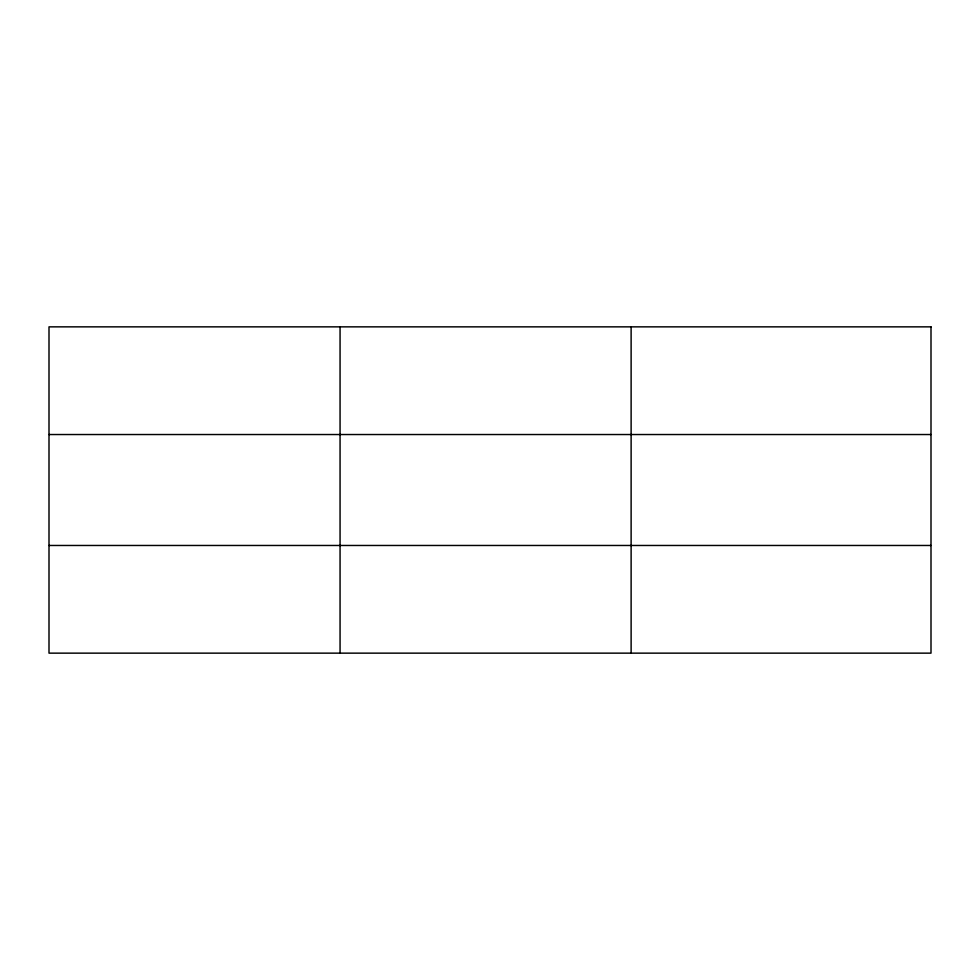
<?xml version="1.0" encoding="UTF-8"?>
<svg xmlns="http://www.w3.org/2000/svg" width="980" height="980" viewBox="0 0 980 980"><rect width="100%" height="100%" fill="white"/><g stroke="black" fill="none" stroke-linecap="round" stroke-linejoin="round"><path stroke-width="1.47" d="M340.06 326.855L340.06 653.145M631.12 326.855L631.12 653.145M49 434.532L931 434.532M49 545.468L931 545.468M931 326.855L931 653.145L49 653.145L49 326.855L931 326.855"/></g></svg>
